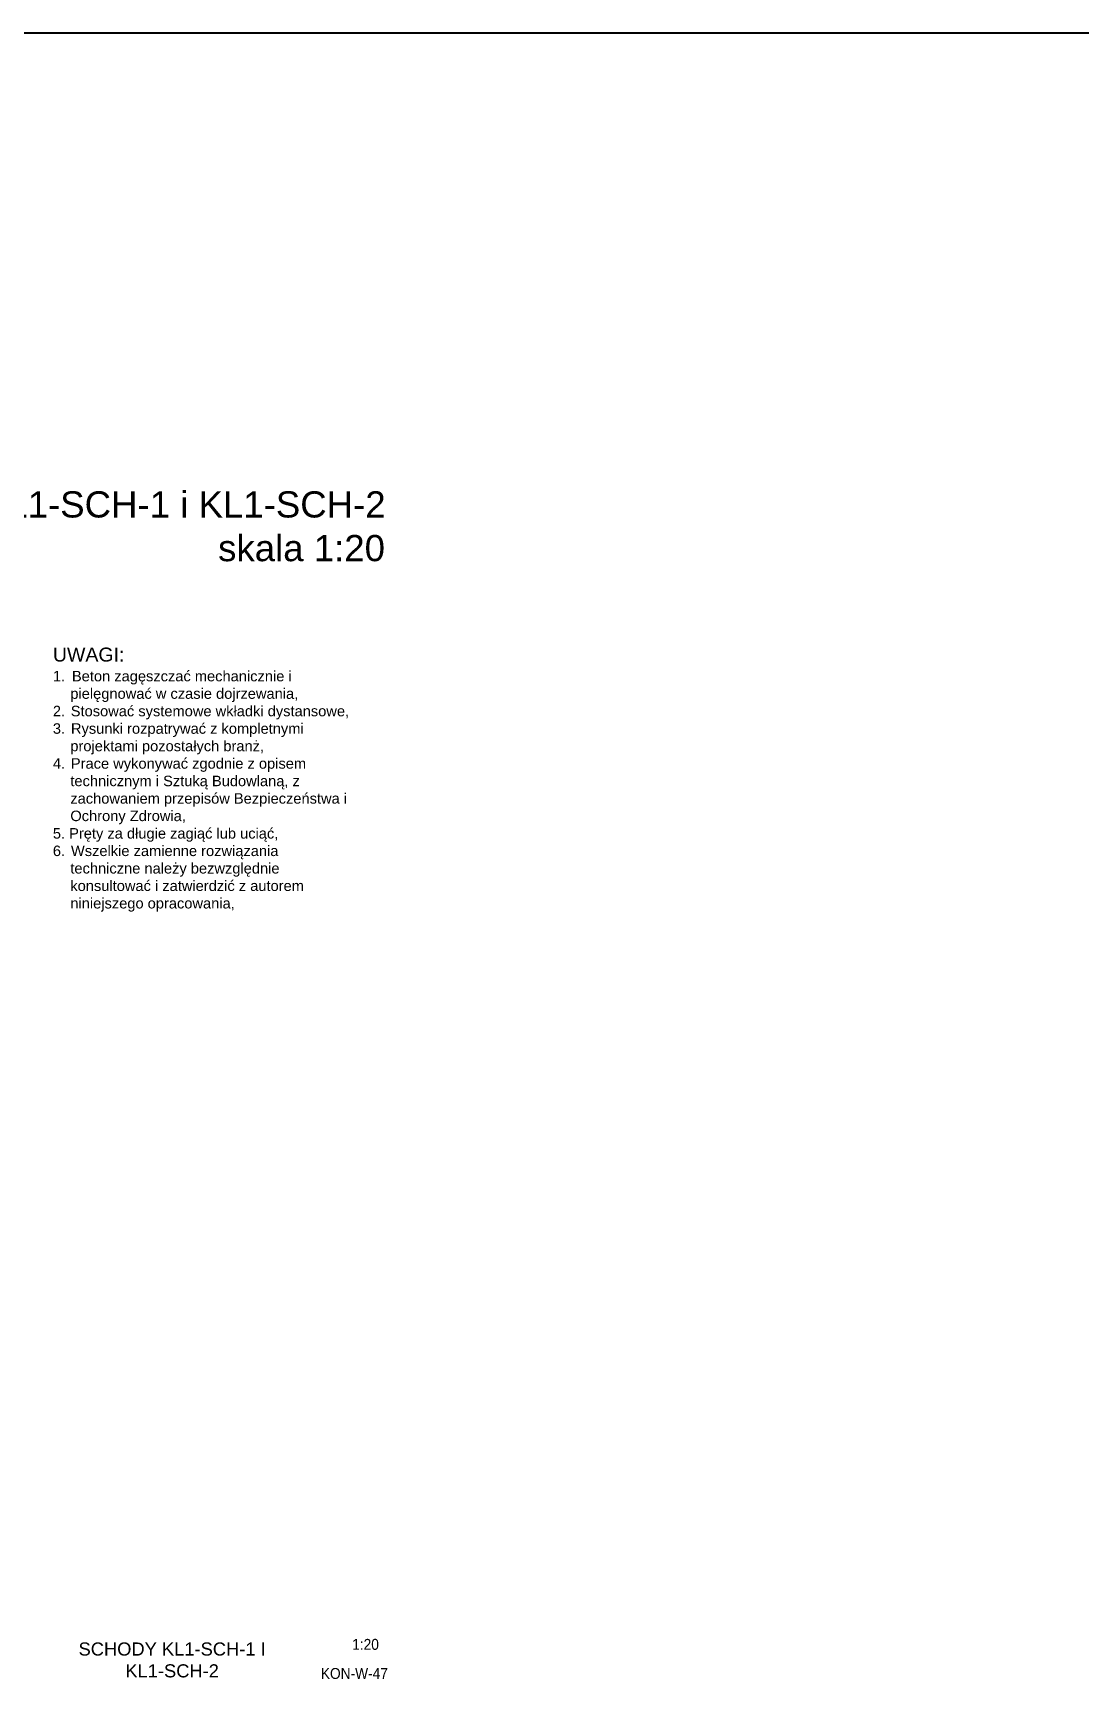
# Model space of a CAD drawing. Header units: millimetres. Extents: x 647 to 146539, y -131215 to 59.
# Drawn here: x 74290 to 79084, y -52809 to -45270 of the extents above; entities that cross this region are included whole.
import ezdxf

# ---------------------------------------------------------------- set-up
doc = ezdxf.new("R2010")
doc.units = ezdxf.units.MM
doc.layers.add('G-Elementy konstrukcyjne', color=1, linetype='Continuous', lineweight=40)
doc.layers.add('G-Opisy', color=2, linetype='Continuous', lineweight=18)
doc.styles.add('1do50-GG', font='arial.ttf', dxfattribs={"height": 125})
doc.styles.add('Arial-GG', font='arial.ttf')

msp = doc.modelspace()

# ---------------------------------------------------------------- linework, layer by layer
at = {"layer": 'G-Elementy konstrukcyjne', "ltscale": 200}
msp.add_line((57939.15, -45269.91), (103895.11, -45269.91), dxfattribs=at)

# ---------------------------------------------------------------- texts
at = {"layer": 'G-Elementy konstrukcyjne', "insert": (71904.02, -47369.21), "char_height": 120, "width": 3984.6474, "attachment_point": 1, "style": 'Arial-GG'}
msp.add_mtext('\\pi1550.7;{\\C2;Schody KL1-SCH-1 i KL1-SCH-2 \\P\\pi3233.6;skala 1:20}', dxfattribs=at)
at = {"layer": 'G-Opisy'}
for s, insert, char_height, width, attachment_point, style in [('{\\H0.8x;UWAGI:\\P\\H0.75x;1.{\\W1.68424; }Beton zagęszczać mechanicznie i \\P{\\W4.29408; }pielęgnować w czasie dojrzewania,\\P2.{\\W1.39777; }Stosować systemowe wkładki dystansowe,\\P3.{\\W1.44346; }Rysunki rozpatrywać z kompletnymi \\P{\\W4.29408; }projektami pozostałych branż,\\P4.{\\W1.42765; }Prace wykonywać zgodnie z opisem \\P{\\W4.29408; }technicznym i Sztuką Budowlaną, z \\P{\\W4.29408; }zachowaniem przepisów Bezpieczeństwa i \\P{\\W4.29408; }Ochrony Zdrowia,\\P5. Pręty za długie zagiąć lub uciąć,\\P6.{\\W1.43819; }Wszelkie zamienne rozwiązania \\P{\\W4.29408; }techniczne należy bezwzględnie \\P{\\W4.29408; }konsultować i zatwierdzić z autorem \\P{\\W4.29408; }niniejszego opracowania,}', (74380.9, -48084.93), 80, 1358.7532, 1, '1do50-GG'), ('{\\C1;SCHODY KL1-SCH-1 I KL1-SCH-2 }', (74926.95, -52721.75), 60, 1088.0706, 5, 'Arial-GG')]:
    msp.add_mtext(s, dxfattribs=dict(at, insert=insert, char_height=char_height, width=width, attachment_point=attachment_point, style=style))
at = {"layer": 'G-Opisy', "char_height": 50, "attachment_point": 7, "style": 'Arial-GG'}
for s, insert in [('\\A1;{\\W0.9;\\C1;1:20}', (75751.4, -52675.78)), ('{\\W0.9;\\C1;KON-W-47}', (75607.81, -52809.05))]:
    msp.add_mtext(s, dxfattribs=dict(at, insert=insert))

doc.saveas('drawing.dxf')
